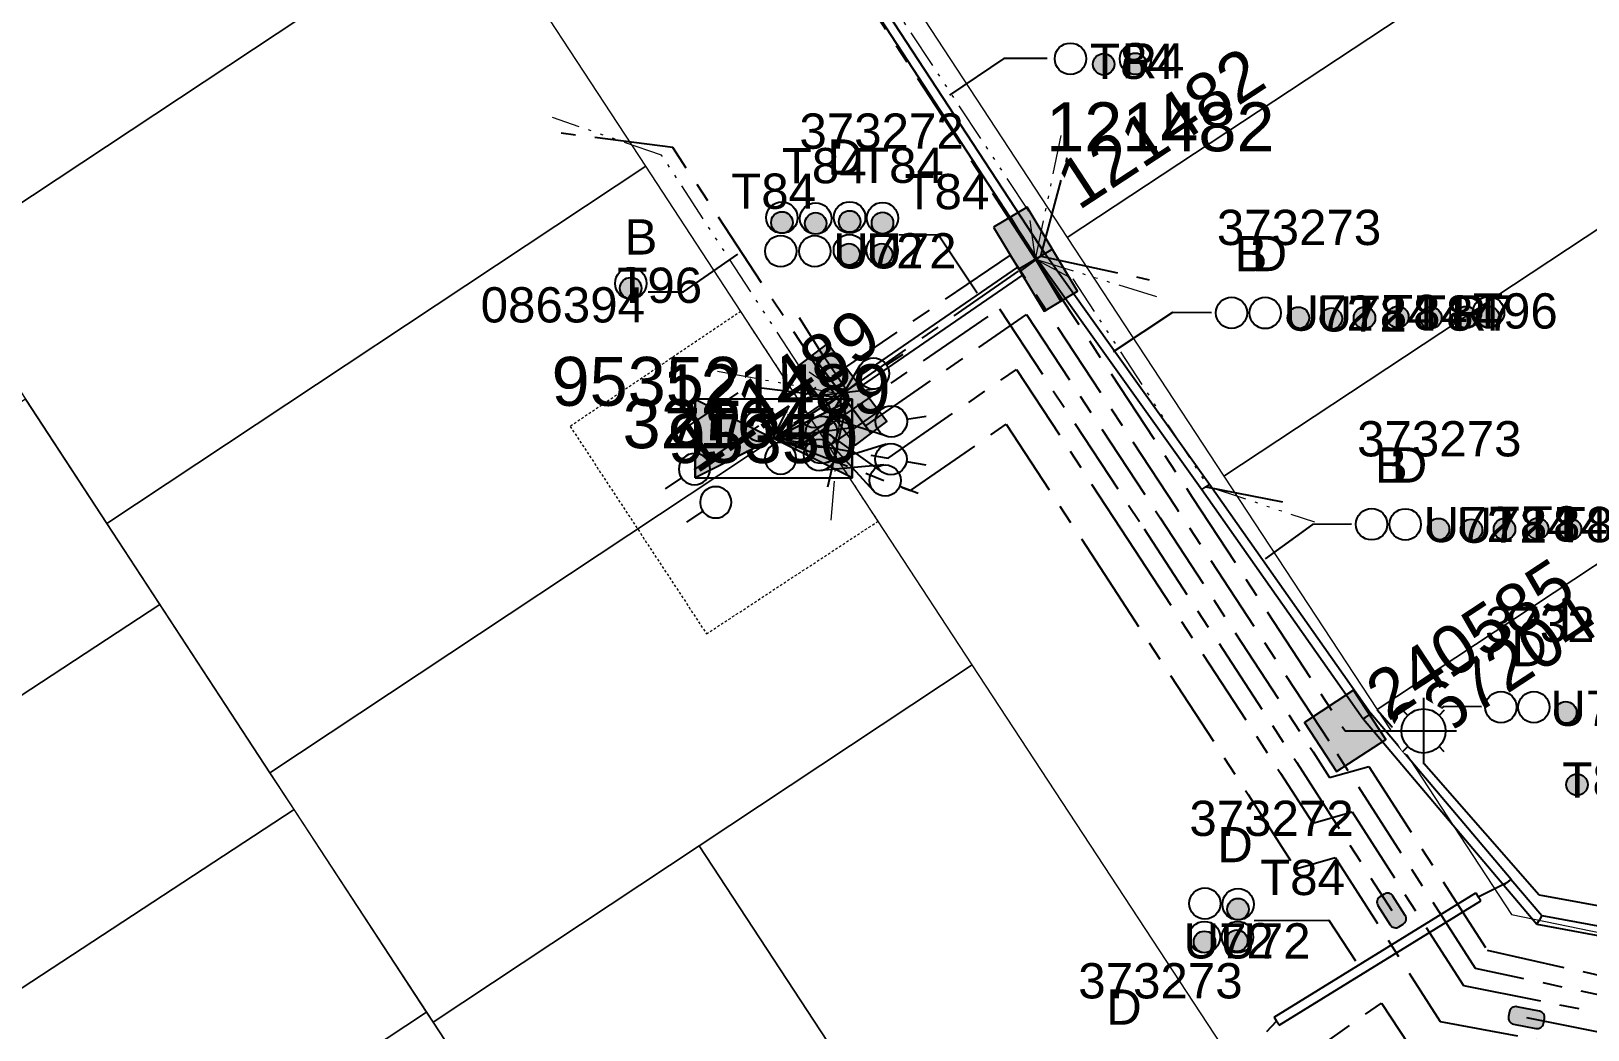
# Model space of a CAD drawing. Header units: metres. Extents: x 302829 to 303440, y 6270651 to 6271380.
# Drawn here: x 303067.7 to 303147.1, y 6270722.2 to 6270773.2 of the extents above; entities that cross this region are included whole.
import ezdxf
from ezdxf.enums import TextEntityAlignment as Align

# ---------------------------------------------------------------- set-up
doc = ezdxf.new("R2010")
doc.units = ezdxf.units.M
for name, pattern in [('Cable Exist UG', [7, 4, -1, 1, -1]), ('DASHED', [19.05, 12.7, -6.35]), ('HIDDEN2', [0.1875, 0.125, -0.0625]), ('PHANTOM2', [4.45, 2, -0.5, 0.15, -0.5, 0.15, -0.5, 0.15, -0.5])]:
    doc.linetypes.add(name, pattern=pattern)
doc.layers.get('0').update_dxf_attribs({"color": 6})
for name, color, linetype, lineweight in [('_User Miscellaneous4', 191, 'Continuous', 13), ('_User Miscellaneous5', 151, 'Continuous', 13), ('_User_LV_Exist', 5, 'Continuous', 25), ('_User_SL_Exist', 4, 'Continuous', 25), ('Cadastre Land Parcels_SP_EXT', 96, 'Continuous', 15), ('Cadastre Other Property_SP_EXT', 96, 'DASHED', 15), ('Mains_HV_EXT', 13, 'Continuous', 25), ('Mains_LV_SL_EXT', 135, 'Continuous', 25)]:
    doc.layers.add(name, color=color, linetype=linetype, lineweight=lineweight)
for name, color, linetype in [('Duct_SP_EXT', 40, 'Continuous'), ('Equip_HV_EXT', 7, 'Continuous'), ('Equip_LV_EXT', 7, 'Continuous'), ('Equip_SP_SL_EXT', 7, 'Continuous'), ('Sub_SP_EXT', 7, 'Continuous'), ('SupportsUG_SP_LV_EXT', 7, 'Continuous'), ('SupportsUG_SP_LV_SL_EXT', 7, 'Continuous'), ('Trench_SP_EXT', 7, 'Continuous')]:
    doc.layers.add(name, color=color, linetype=linetype)
doc.layers.add('UNKNOWN_FEATURES', color=1, linetype='DASHED', plot=False)
doc.styles.add('COLUMN_LABEL', font='arial.ttf', dxfattribs={"height": 2})
doc.styles.add('iecARIAL', font='arial.ttf', dxfattribs={"height": 2})
doc.styles.add('POLE_LABEL', font='arial.ttf', dxfattribs={"height": 2})
doc.styles.add('SL_LABEL', font='arial.ttf', dxfattribs={"height": 2})
doc.styles.get("Standard").update_dxf_attribs({"font": 'arial.ttf'})
doc.styles.add('SWITCH_LABEL', font='arial.ttf', dxfattribs={"height": 2})
doc.linetypes.add('Cable E UG', pattern='A,5,-0.1,["E",Standard,S=1.5,R=0,X=0,Y=-0.75],-1.45', length=6.55)

# ---------------------------------------------------------------- blocks, each defined once
blk = doc.blocks.new('SUB_PADMOUNT_EXT')
at = {"ltscale": 10}
h = blk.add_hatch(color=256, dxfattribs=at)
h.dxf.hatch_style = 1
h.paths.add_polyline_path([(4, -2), (0, 0), (4, 2)])
h.paths.add_polyline_path([(-4, -2), (-4, 2), (0, 0)])
blk.add_line((4, 2), (-4, -2))
blk.add_lwpolyline([(-4, -2), (4, -2), (4, 2), (-4, 2)], close=True)
at = {"ltscale": 10, "flags": 128}
for points in [[(-4, -2), (-4, 2), (0, 0)], [(4, -2), (0, 0), (4, 2)]]:
    blk.add_lwpolyline(points, close=True, dxfattribs=at)
at = {"flags": 8}
blk.add_attdef('ASSET_NUM', text='', height=2.5, dxfattribs=at).set_placement((0, 5), align=Align.MIDDLE_CENTER)
for tag, flags, p in [('STREET_CODE', 9, (1.5, 0)), ('OPERATING_VOLTAGE', 9, (1.5, -0.4)), ('ORIENTATION', 9, (1.5, -0.6)), ('OWNED_BY', 9, (1.5, -0.8)), ('NO_PHASES', 9, (1.5, -0.2)), ('OPERATED_BY', 9, (1.5, -1)), ('SECONDARY_VOLTAGE', 9, (1.5, -1.6)), ('CONSTRUCTED_VOLTAGE', 9, (1.5, -1.4)), ('MAINTAINED_BY', 9, (1.5, -1.2)), ('STATE', 9, (1.5, -1.8)), ('SUBSTATION_TYPE', 9, (1.5, -2.2)), ('USAGE', 9, (1.5, -2.4)), ('PARENT', 9, (1.5, -2)), ('SUBURB', 9, (1.5, -2.8)), ('STREETNAME', 9, (1.5, -3)), ('LEGEND', 9, (1.5, -2.6)), ('LOCATION', 9, (1.5, -3.2)), ('Z', 1, (1.5, -3.6)), ('NOTES', 9, (1.5, -3.4))]:
    blk.add_attdef(tag, text='', height=0.2, dxfattribs=dict(flags=flags)).set_placement(p, align=Align.MIDDLE_LEFT)
blk = doc.blocks.new('COLUMN_EXT')
blk.add_hatch(color=256).paths.add_polyline_path([(1.5, -1.5), (1.5, 1.5), (-1.5, 1.5), (-1.5, -1.5)])
blk.add_lwpolyline([(1.5, 1.5), (-1.5, 1.5), (-1.5, -1.5), (1.5, -1.5)], close=True)
at = {"flags": 9}
for tag, p in [('STREETNAME', (-1.813, 1.6)), ('SUBURB', (-1.813, 1.8)), ('NOTES', (-1.813, 2)), ('LOCATION', (-1.813, 1.4)), ('LEGEND', (-1.813, 1.2)), ('USAGE', (-1.813, 1)), ('STATE', (-1.813, 0.8)), ('COLUMN_TYPE', (-1.813, 0.4)), ('OWNED_BY', (-1.813, 0.6))]:
    blk.add_attdef(tag, text='', height=0.2, rotation=180, dxfattribs=at).set_placement(p, align=Align.MIDDLE_LEFT)
at = {"flags": 1}
blk.add_attdef('Z', (-1.813, 2.351), '', height=0.2, rotation=180, dxfattribs=at)
at = {"flags": 9}
for tag, style, p in [('STRUCTURE_PLANT_NUMBER', 'POLE_LABEL', (-1.813, -0.031)), ('STREET_CODE', 'COLUMN_LABEL', (-1.813, 0.2))]:
    blk.add_attdef(tag, text='', height=0.2, rotation=180, dxfattribs=dict(at, style=style)).set_placement(p, align=Align.MIDDLE_LEFT)
at = {"style": 'COLUMN_LABEL', "width": 0.9, "flags": 8}
blk.add_attdef('ASSET_NUM', text='', height=2, rotation=270, dxfattribs=at).set_placement((2, -4), align=Align.MIDDLE_LEFT)
blk = doc.blocks.new('PILLAR_EXT')
blk.add_hatch(color=256).paths.add_polyline_path([(-2.5, 1), (-2.5, -1), (2.5, -1), (2.5, 1)])
for p, q in [((0, 1), (0, -1)), ((-2.5, 0), (2.5, 0))]:
    blk.add_line(p, q)
at = {"ltscale": 10}
blk.add_line((2.5, 0), (-2.5, 0), dxfattribs=at)
blk.add_lwpolyline([(-2.5, -1), (-1.25, -1), (1.25, -1), (2.5, -1), (2.5, 1), (-2.5, 1)], close=True)
at = {"width": 0.9, "flags": 8}
blk.add_attdef('ASSET_NUM', text='', height=2, rotation=90, dxfattribs=at).set_placement((-2, 4), align=Align.MIDDLE_LEFT)
for tag, p, flags in [('OWNED_BY', (0, -0.2), 9), ('STATE', (0, -0.4), 9), ('SUPPORT_TYPE', (0, -0.6), 9), ('USAGE', (0, -0.8), 9), ('LEGEND', (0, -1), 9), ('LOCATION', (0, -1.2), 9), ('NOTES', (0, -1.4), 9), ('PARENT', (0, -1.6), 9), ('STREETNAME', (0, -1.8), 9), ('SUBURB', (0, -2), 1)]:
    blk.add_attdef(tag, p, '', height=0.2, dxfattribs=dict(flags=flags))
blk = doc.blocks.new('DUCT_EXT')
blk.add_circle((0, 0.8), 0.8)
at = {"flags": 1}
blk.add_attdef('Z', (0, 0), '', height=0.2, dxfattribs=at)
at = {"flags": 9}
for tag, p in [('DUCT_CODE', (0, 0)), ('XSECT_TYPE', (0, -0.2)), ('STATE', (0, -0.6)), ('FB_REFERENCE', (0, -0.4)), ('NOTES', (0, -0.8))]:
    blk.add_attdef(tag, text='', height=0.2, dxfattribs=at).set_placement(p, align=Align.MIDDLE_LEFT)
blk = doc.blocks.new('SL_LANTERN_EXT')
at = {"flags": 9}
for tag, p in [('LRATECODE', (-7.4, 0)), ('LOUTREACHVOCAB', (-7.2, 0)), ('LOUTREACH', (-7, 0)), ('LANTNUMBER', (-6.6, 0)), ('LNEW', (-6.4, 0)), ('LMASTVOCAB', (-6.2, 0)), ('LMAST', (-6, 0)), ('LLAMPVOCAB', (-5.8, 0)), ('LLAMP', (-5.6, 0)), ('LEXIST', (-5.4, 0)), ('LCHARGE3PERCENT', (-5.2, 0)), ('LCHARGE3', (-5, 0)), ('LCHARGE2PERCENT', (-4.8, 0)), ('LCHARGE2', (-4.6, 0)), ('LCHARGE1PERCENT', (-4.4, 0)), ('LCHARGE1', (-4.2, 0)), ('LCATEGORY', (-4, 0)), ('LBRACKETVOCAB', (-3.8, 0)), ('LBRACKET', (-3.6, 0)), ('LKINGHEIGHT', (-3.4, 0)), ('CREPLACE', (-3.2, 0)), ('CREMOVE', (-3, 0)), ('CNUMBER', (-2.8, 0)), ('CNEW', (-2.6, 0)), ('CEXIST', (-2.4, 0)), ('USAGE', (-2.2, 0)), ('STATE', (-2, 0)), ('OWNED_BY', (-1.8, 0)), ('ORIENTATION', (-1.6, 0)), ('OPERATING_VOLTAGE', (-1.4, 0)), ('NO_PHASES', (-1.2, 0)), ('LANTERN_TYPE', (-1, 0)), ('LANTERN_PURPOSE', (-0.8, 0)), ('CONTROL_TYPE', (-0.6, 0)), ('CONSTRUCTED_VOLTAGE', (-0.4, 0))]:
    blk.add_attdef(tag, text='', height=0.001, rotation=270, dxfattribs=at).set_placement(p, align=Align.MIDDLE_LEFT)
at = {"style": 'SL_LABEL', "flags": 9}
blk.add_attdef('STREET_CODE', text='', height=0.001, rotation=270, dxfattribs=at).set_placement((0.001, 0), align=Align.MIDDLE_LEFT)
at = {"flags": 1}
blk.add_attdef('Z', (0, 0), '', height=0.001, rotation=270, dxfattribs=at)
at = {"width": 0.9}
blk.add_attdef('LNUMBER', text='', height=1, dxfattribs=at).set_placement((7, -1), align=Align.MIDDLE_LEFT)
at = {"flags": 9}
for tag, p in [('LREMOVE', (0, -7.6)), ('LREPLACE', (0, -7.8)), ('LTYPE', (0, -8)), ('LTYPEVOCAB', (0, -8.2)), ('LEGEND', (0, -8.4)), ('SUBURB', (0, -8.6)), ('STREETNAME', (0, -8.8)), ('LOCATION', (0, -9)), ('NOTES', (0, -9.2)), ('MAINTAINED_BY', (0, -9.863))]:
    blk.add_attdef(tag, text='', height=0.001, dxfattribs=at).set_placement(p, align=Align.MIDDLE_LEFT)
blk.add_attdef('OPERATED_BY', (0, -9.607), '', height=0.001, dxfattribs=at)
blk.add_wipeout([(5.688, 0), (5.061, -1.061), (4, -1.688), (2.939, -1.061), (2.313, 0), (2.939, 1.061), (4, 1.687), (5.061, 1.061)])
for p, q in [((4, 1.687), (4, 0)), ((2.939, 1.061), (3.205, 0.795)), ((5.061, 1.061), (4.795, 0.795)), ((0, 0), (4, 0)), ((4, 0), (5.688, 0)), ((4, 0), (4, -1.688)), ((2.939, -1.061), (3.205, -0.795)), ((5.061, -1.061), (4.795, -0.795))]:
    blk.add_line(p, q)
blk.add_circle((4, 0), 1.125)
blk = doc.blocks.new('HV_STJ_EXT')
h = blk.add_hatch(color=256)
edge = h.paths.add_edge_path()
edge.add_ellipse((-0.586, 0.131), major_axis=(0.226, 0.226), ratio=1, start_angle=44.99996, end_angle=135)
edge.add_line((-0.906, 0.131), (-0.906, -0.131))
edge.add_ellipse((-0.586, -0.131), major_axis=(0.226, 0.226), ratio=1, start_angle=134.99996, end_angle=225)
edge.add_line((-0.586, -0.451), (0.586, -0.451))
edge.add_ellipse((0.586, -0.131), major_axis=(-0.226, 0.226), ratio=1, start_angle=134.99996, end_angle=225)
edge.add_line((0.906, -0.131), (0.906, 0.131))
edge.add_ellipse((0.586, 0.131), major_axis=(-0.226, 0.226), ratio=1, start_angle=224.99996, end_angle=315)
edge.add_line((0.586, 0.451), (-0.586, 0.451))
blk.add_lwpolyline([(-0.906, 0.131), (-0.906, -0.131, 0.414214), (-0.586, -0.451), (0.586, -0.451, 0.414214), (0.906, -0.131), (0.906, 0.131, 0.414214), (0.586, 0.451), (-0.586, 0.451, 0.414214)], format="xyb", close=True)
for tag, flags, p in [('ORIENTATION', 9, (1.5, 0)), ('Z', 1, (1.5, -0.8)), ('USAGE', 9, (1.5, -0.2)), ('LEGEND', 9, (1.5, -0.4)), ('NOTES', 9, (1.5, -0.6))]:
    blk.add_attdef(tag, text='', height=0.2, dxfattribs=dict(flags=flags)).set_placement(p, align=Align.MIDDLE_LEFT)
blk = doc.blocks.new('LV_UG_DFUSE_CLOSED_EXT')
for points in [[(1, 0), (0, 0)], [(5.04, 0.726), (2.156, -0.717)], [(5.049, -0.707), (2.156, 0.717)], [(6.2, 0.013), (7.2, 0.013)]]:
    blk.add_lwpolyline(points)
for centre in [(1.8, 0), (5.4, 0.011)]:
    blk.add_circle(centre, 0.8)
at = {"flags": 9}
for tag, p in [('ACTUAL_STATUS', (0, 0)), ('OPERATING_VOLTAGE', (0, -0.6)), ('ORIENTATION', (0, -0.8)), ('CONSTRUCTED_VOLTAGE', (0, -0.2)), ('NO_PHASES', (0, -0.4)), ('STATE', (0, -1)), ('SWITCH_TYPE', (0, -1.2)), ('USAGE', (0, -1.4)), ('NOTES', (0, -1.6))]:
    blk.add_attdef(tag, text='', height=0.2, dxfattribs=at).set_placement(p, align=Align.MIDDLE_LEFT)
at = {"flags": 1}
blk.add_attdef('Z', (0, 0), '', height=0.2, dxfattribs=at)
blk = doc.blocks.new('SWG_HOLEC_SU_EXT')
blk.add_line((1.8, -2), (5.8, -2))
for points in [[(1.8, -0.8, 1), (1.8, 0.8, 1)], [(5.8, -0.8, 1), (5.8, 0.8, 1)]]:
    blk.add_lwpolyline(points, format="xyb", close=True)
for points in [[(1, 0), (0, 0)], [(6.6, 0), (7.6, 0)]]:
    blk.add_lwpolyline(points)
at = {"style": 'SWITCH_LABEL', "flags": 8}
blk.add_attdef('ASSET_NUM', text='', height=2.5, rotation=179.95437, dxfattribs=at).set_placement((-2.4, 0), align=Align.MIDDLE_LEFT)
at = {"flags": 1}
blk.add_attdef('Z', (0, 0), '', height=0.2, dxfattribs=at)
at = {"flags": 9}
for tag, p in [('ACTUAL_STATUS', (0, -0.4)), ('CONSTRUCTED_VOLTAGE', (0, -0.6)), ('NO_PHASES', (0, -0.8)), ('OPERATING_VOLTAGE', (0, -1)), ('ORIENTATION', (0, -1.2)), ('OWNED_BY', (0, -1.4)), ('PARENT', (0, -1.6)), ('STATE', (0, -1.8)), ('SWITCH_TYPE', (0, -2)), ('USAGE', (0, -2.2)), ('LOCATION', (0, -2.4)), ('STREETNAME', (0, -2.6)), ('SUBURB', (0, -2.8)), ('NOTES', (0, -3))]:
    blk.add_attdef(tag, text='', height=0.2, dxfattribs=at).set_placement(p, align=Align.MIDDLE_LEFT)
at = {"style": 'SWITCH_LABEL', "flags": 9}
blk.add_attdef('STREET_CODE', text='', height=0.2, dxfattribs=at).set_placement((0, -0.2), align=Align.MIDDLE_LEFT)
blk = doc.blocks.new('CABLE_LARGE_EXT')
h = blk.add_hatch(color=256)
edge = h.paths.add_edge_path()
edge.add_arc((0, 0.55), 0.55, 0, 360)
blk.add_circle((0, 0.55), 0.55)
at = {"flags": 1}
blk.add_attdef('Z', (0, 0), '', height=0.2, dxfattribs=at)
at = {"flags": 9}
for tag, p in [('COND_CODE', (0, 0)), ('XSECT_SIZE', (0, -0.6)), ('STATE', (0, -0.4)), ('FB_REFERENCE', (0, -0.2)), ('NOTES', (0, -0.8))]:
    blk.add_attdef(tag, text='', height=0.2, dxfattribs=at).set_placement(p, align=Align.MIDDLE_LEFT)

msp = doc.modelspace()

# ---------------------------------------------------------------- linework, layer by layer
at = {"layer": '_User Miscellaneous4'}
for p, q in [((303111.036, 6270773.785), (303119.028, 6270761.567)), ((303111.438, 6270774.047), (303119.43, 6270761.83)), ((303119.028, 6270761.567), (303119.229, 6270761.699)), ((303119.034, 6270761.559), (303119.229, 6270761.699)), ((303119.424, 6270761.838), (303119.229, 6270761.699)), ((303119.43, 6270761.83), (303119.229, 6270761.699)), ((303119.424, 6270761.838), (303127.837, 6270750.059)), ((303109.826, 6270755.467), (303118.046, 6270761.131)), ((303118.046, 6270761.131), (303118.182, 6270760.933)), ((303118.319, 6270760.735), (303118.182, 6270760.933)), ((303119.034, 6270761.559), (303127.446, 6270749.78)), ((303110.098, 6270755.072), (303118.319, 6270760.735)), ((303109.826, 6270755.467), (303109.962, 6270755.269)), ((303110.098, 6270755.072), (303109.962, 6270755.269)), ((303127.445, 6270749.781), (303127.642, 6270749.919)), ((303127.446, 6270749.78), (303127.642, 6270749.919)), ((303127.837, 6270750.059), (303127.642, 6270749.919)), ((303127.838, 6270750.057), (303127.642, 6270749.919)), ((303143.225, 6270729.9), (303143.041, 6270729.745)), ((303143.224, 6270729.9), (303143.041, 6270729.745)), ((303143.224, 6270729.9), (303144.803, 6270728.04)), ((303131.137, 6270722.861), (303141.43, 6270729.205)), ((303141.43, 6270729.205), (303141.555, 6270729)), ((303142.858, 6270729.59), (303143.041, 6270729.745)), ((303142.858, 6270729.59), (303143.041, 6270729.745)), ((303142.858, 6270729.59), (303144.548, 6270727.6)), ((303131.389, 6270722.452), (303141.681, 6270728.796)), ((303141.681, 6270728.796), (303141.555, 6270729)), ((303144.548, 6270727.6), (303144.675, 6270727.82)), ((303144.548, 6270727.6), (303151.209, 6270726.358)), ((303144.803, 6270728.04), (303144.675, 6270727.82)), ((303144.803, 6270728.04), (303151.121, 6270726.863)), ((303131.137, 6270722.861), (303131.263, 6270722.656)), ((303131.389, 6270722.452), (303131.263, 6270722.656))]:
    msp.add_line(p, q, dxfattribs=at)
at = {"layer": '_User Miscellaneous5', "linetype": 'PHANTOM2'}
for points in [[(303118.962, 6270761.541), (303118.614, 6270763.989), (303118.614, 6270763.989), (303111.805, 6270774.307), (303112.241, 6270780.056)], [(303109.06, 6270754.641), (303106.855, 6270756.146), (303106.855, 6270756.146), (303099.869, 6270766.851), (303094.303, 6270768.767)], [(303118.962, 6270761.541), (303120.322, 6270768.138)], [(303118.962, 6270761.541), (303125.433, 6270759.534)], [(303118.962, 6270761.541), (303120.856, 6270760.543), (303120.856, 6270760.543), (303127.771, 6270749.934), (303133.187, 6270748.136)], [(303109.06, 6270754.641), (303102.444, 6270755.858)], [(303109.06, 6270754.641), (303108.477, 6270747.895)]]:
    msp.add_lwpolyline(points, dxfattribs=at)
at = {"layer": '_User_LV_Exist', "linetype": 'Cable Exist UG'}
for points in [[(303118.962, 6270761.541), (303111.005, 6270773.739), (303111.005, 6270773.739), (303104.698, 6270783.263), (303102.792, 6270782.501), (303102.792, 6270782.501), (303102.069, 6270783.561), (303095.131, 6270794.546), (303088.631, 6270804.293), (303089.43, 6270806.663)], [(303109.06, 6270754.641), (303118.962, 6270761.541)], [(303105.711, 6270752.481), (303109.06, 6270754.641)], [(303119.876, 6270704.218), (303122.387, 6270703.397), (303122.387, 6270703.397), (303131.78, 6270709.534), (303130.645, 6270712.477), (303130.645, 6270712.477), (303131.931, 6270719.825), (303131.719, 6270720.119), (303136.617, 6270723.574), (303136.617, 6270723.574), (303138.448, 6270720.785), (303152.379, 6270718.359), (303163.823, 6270725.961), (303166.184, 6270727.529), (303171.016, 6270730.71), (303169.887, 6270732.405)]]:
    msp.add_lwpolyline(points, dxfattribs=at)
at = {"layer": 'Cadastre Land Parcels_SP_EXT', "linetype": 'Continuous'}
for points in [[(303148.16, 6270780.862), (303140.163, 6270793.043), (303112.604, 6270774.815), (303120.579, 6270762.637), (303148.16, 6270780.862)], [(303090.273, 6270779.712), (303081.946, 6270792.434), (303054.44, 6270774.21), (303062.766, 6270761.485), (303090.273, 6270779.712)], [(303150.725, 6270765.092), (303156.157, 6270768.682), (303148.16, 6270780.862), (303120.579, 6270762.637), (303128.576, 6270750.457), (303150.725, 6270765.092)], [(303099.064, 6270766.28), (303090.273, 6270779.712), (303062.766, 6270761.485), (303071.555, 6270748.052), (303099.064, 6270766.28)], [(303107.391, 6270753.557), (303099.064, 6270766.28), (303071.555, 6270748.052), (303079.88, 6270735.328), (303107.391, 6270753.557)], [(303158.536, 6270753.193), (303150.725, 6270765.092), (303128.576, 6270750.457), (303136.388, 6270738.559), (303158.536, 6270753.193)], [(303074.26, 6270743.917), (303071.555, 6270748.052), (303067.409, 6270754.389), (303040.501, 6270736.725), (303047.41, 6270726.309), (303074.26, 6270743.917)], [(303101.789, 6270731.603), (303115.722, 6270740.834), (303107.391, 6270753.557), (303079.88, 6270735.328), (303088.205, 6270722.604), (303101.789, 6270731.603)], [(303168.162, 6270738.532), (303158.536, 6270753.193), (303136.388, 6270738.559), (303143.256, 6270728.097), (303150.193, 6270726.658), (303168.162, 6270738.532)], [(303081.111, 6270733.445), (303079.88, 6270735.328), (303074.26, 6270743.917), (303047.41, 6270726.309), (303054.321, 6270715.893), (303081.111, 6270733.445)], [(303128.464, 6270712.299), (303129.885, 6270719.261), (303115.722, 6270740.834), (303101.789, 6270731.603), (303118.682, 6270705.835), (303128.464, 6270712.299)], [(303076.522, 6270715.609), (303087.872, 6270723.111), (303081.111, 6270733.445), (303054.321, 6270715.893), (303061.231, 6270705.477), (303076.522, 6270715.609)], [(303118.682, 6270705.835), (303101.789, 6270731.603), (303088.205, 6270722.604), (303105.064, 6270696.836), (303118.682, 6270705.835)], [(303105.064, 6270696.836), (303088.205, 6270722.604), (303087.872, 6270723.111), (303076.522, 6270715.609), (303093.799, 6270689.393), (303105.064, 6270696.836)]]:
    msp.add_lwpolyline(points, close=True, dxfattribs=at)
at = {"layer": 'Cadastre Other Property_SP_EXT', "linetype": 'HIDDEN2'}
msp.add_lwpolyline([(303103.91, 6270758.874), (303095.206, 6270753.002), (303102.163, 6270742.416), (303110.921, 6270748.165), (303103.91, 6270758.874)], close=True, dxfattribs=at)
at = {"layer": 'Duct_SP_EXT'}
for p, q in [((303111.036, 6270773.785), (303119.028, 6270761.567)), ((303111.438, 6270774.047), (303119.43, 6270761.83)), ((303119.028, 6270761.567), (303119.229, 6270761.699)), ((303119.034, 6270761.559), (303119.229, 6270761.699)), ((303119.424, 6270761.838), (303119.229, 6270761.699)), ((303119.43, 6270761.83), (303119.229, 6270761.699)), ((303119.424, 6270761.838), (303127.837, 6270750.059)), ((303109.826, 6270755.467), (303118.046, 6270761.131)), ((303118.046, 6270761.131), (303118.182, 6270760.933)), ((303118.319, 6270760.735), (303118.182, 6270760.933)), ((303119.034, 6270761.559), (303127.446, 6270749.78)), ((303110.098, 6270755.072), (303118.319, 6270760.735)), ((303109.826, 6270755.467), (303109.962, 6270755.269)), ((303110.098, 6270755.072), (303109.962, 6270755.269)), ((303127.445, 6270749.781), (303127.642, 6270749.919)), ((303127.446, 6270749.78), (303127.642, 6270749.919)), ((303127.837, 6270750.059), (303127.642, 6270749.919)), ((303127.838, 6270750.057), (303127.642, 6270749.919)), ((303143.225, 6270729.9), (303143.041, 6270729.745)), ((303143.224, 6270729.9), (303143.041, 6270729.745)), ((303143.224, 6270729.9), (303144.803, 6270728.04)), ((303131.137, 6270722.861), (303141.43, 6270729.205)), ((303141.43, 6270729.205), (303141.555, 6270729)), ((303142.858, 6270729.59), (303143.041, 6270729.745)), ((303142.858, 6270729.59), (303143.041, 6270729.745)), ((303142.858, 6270729.59), (303144.548, 6270727.6)), ((303131.389, 6270722.452), (303141.681, 6270728.796)), ((303141.681, 6270728.796), (303141.555, 6270729)), ((303144.548, 6270727.6), (303144.675, 6270727.82)), ((303144.548, 6270727.6), (303151.209, 6270726.358)), ((303144.803, 6270728.04), (303144.675, 6270727.82)), ((303144.803, 6270728.04), (303151.121, 6270726.863)), ((303131.137, 6270722.861), (303131.263, 6270722.656)), ((303131.389, 6270722.452), (303131.263, 6270722.656))]:
    msp.add_line(p, q, dxfattribs=at)
for points in [[(303119.554, 6270771.787), (303117.341, 6270771.787), (303114.557, 6270769.905)], [(303111.972, 6270762.798), (303114.007, 6270762.783), (303115.977, 6270759.827)], [(303099.179, 6270759.878), (303100.988, 6270759.879), (303103.765, 6270761.795)], [(303127.938, 6270758.809), (303125.949, 6270758.823), (303122.92, 6270756.813)], [(303135.091, 6270748.016), (303133.093, 6270748.004), (303130.678, 6270746.246)], [(303141.723, 6270738.699), (303139.778, 6270738.711), (303137.524, 6270736.828)], [(303130.124, 6270727.782), (303133.934, 6270727.805), (303135.293, 6270725.722)]]:
    msp.add_lwpolyline(points, dxfattribs=at)
at = {"layer": 'Mains_HV_EXT', "linetype": 'Cable E UG'}
for points in [[(303108.067, 6270756.692), (303106.906, 6270758.553)], [(303106.617, 6270753.146), (303109.233, 6270754.96), (303108.067, 6270756.692)]]:
    msp.add_lwpolyline(points, dxfattribs=at)
at = {"layer": 'Trench_SP_EXT', "linetype": 'Cable Exist UG'}
for points in [[(303108.812, 6270754.486), (303100.436, 6270767.245), (303094.75, 6270767.969)], [(303119.229, 6270761.699), (303120.574, 6270766.73)], [(303118.182, 6270760.933), (303119.229, 6270761.699)], [(303119.229, 6270761.699), (303124.751, 6270760.491)], [(303109.962, 6270755.27), (303108.831, 6270754.515)], [(303108.812, 6270754.486), (303104.524, 6270755.009)], [(303106.597, 6270752.066), (303109.234, 6270753.81), (303109.234, 6270753.81), (303108.812, 6270754.486)], [(303109.234, 6270753.81), (303108.222, 6270749.374)], [(303127.642, 6270749.919), (303131.616, 6270749.15)], [(303141.555, 6270729), (303143.041, 6270729.745)], [(303130.76, 6270722.119), (303131.263, 6270722.656)]]:
    msp.add_lwpolyline(points, dxfattribs=at)

# ---------------------------------------------------------------- block references
at = {"layer": '_User_LV_Exist'}
ref = msp.add_blockref('PILLAR_EXT', (303118.962, 6270761.541), dxfattribs=dict(at, rotation=300.9924650816982))
ref.add_attrib('ASSET_NUM', '121482', dxfattribs={"layer": '0', "height": 2.5, "style": 'iecARIAL'}).set_placement((303119.499, 6270768.295), align=Align.MIDDLE_LEFT)
ref = msp.add_blockref('PILLAR_EXT', (303109.06, 6270754.641), dxfattribs=dict(at, rotation=307.194345425457))
ref.add_attrib('ASSET_NUM', '121489', dxfattribs={"layer": '0', "height": 2.5, "style": 'iecARIAL'}).set_placement((303111.564, 6270754.923), align=Align.MIDDLE_RIGHT)
at = {"layer": 'Duct_SP_EXT'}
for name, p in [('DUCT_EXT', (303120.735, 6270770.971)), ('CABLE_LARGE_EXT', (303122.432, 6270770.936)), ('DUCT_EXT', (303124.055, 6270770.958)), ('CABLE_LARGE_EXT', (303124.055, 6270770.958)), ('DUCT_EXT', (303106.011, 6270762.86)), ('DUCT_EXT', (303107.734, 6270762.814)), ('DUCT_EXT', (303109.469, 6270762.872)), ('CABLE_LARGE_EXT', (303109.466, 6270762.91)), ('DUCT_EXT', (303111.146, 6270762.835)), ('CABLE_LARGE_EXT', (303106.011, 6270762.86)), ('CABLE_LARGE_EXT', (303107.734, 6270762.814)), ('CABLE_LARGE_EXT', (303111.146, 6270762.835)), ('DUCT_EXT', (303105.951, 6270761.15)), ('DUCT_EXT', (303107.689, 6270761.145)), ('DUCT_EXT', (303109.453, 6270761.2)), ('DUCT_EXT', (303111.128, 6270761.193)), ('CABLE_LARGE_EXT', (303109.433, 6270761.237)), ('CABLE_LARGE_EXT', (303111.103, 6270761.232)), ('DUCT_EXT', (303098.295, 6270759.506)), ('CABLE_LARGE_EXT', (303098.295, 6270759.506)), ('DUCT_EXT', (303128.96, 6270757.999)), ('DUCT_EXT', (303130.677, 6270757.993)), ('DUCT_EXT', (303140.922, 6270758.027)), ('DUCT_EXT', (303142.084, 6270758.036)), ('CABLE_LARGE_EXT', (303132.373, 6270757.993)), ('CABLE_LARGE_EXT', (303134.055, 6270757.955)), ('CABLE_LARGE_EXT', (303135.745, 6270757.994)), ('CABLE_LARGE_EXT', (303137.449, 6270758.037)), ('CABLE_LARGE_EXT', (303139.131, 6270757.999)), ('CABLE_LARGE_EXT', (303140.922, 6270758.027)), ('CABLE_LARGE_EXT', (303142.084, 6270758.036)), ('DUCT_EXT', (303136.112, 6270747.209)), ('DUCT_EXT', (303137.828, 6270747.205)), ('CABLE_LARGE_EXT', (303139.525, 6270747.207)), ('CABLE_LARGE_EXT', (303141.206, 6270747.171)), ('CABLE_LARGE_EXT', (303142.892, 6270747.207)), ('CABLE_LARGE_EXT', (303144.584, 6270747.236)), ('CABLE_LARGE_EXT', (303146.263, 6270747.201)), ('DUCT_EXT', (303142.712, 6270737.876)), ('DUCT_EXT', (303144.391, 6270737.874)), ('CABLE_LARGE_EXT', (303146.594, 6270734.171)), ('DUCT_EXT', (303127.601, 6270727.855)), ('DUCT_EXT', (303129.293, 6270727.815)), ('CABLE_LARGE_EXT', (303129.293, 6270727.815)), ('DUCT_EXT', (303127.578, 6270726.144)), ('DUCT_EXT', (303129.27, 6270726.14))]:
    msp.add_blockref(name, p, dxfattribs=at)
at = {"layer": 'Duct_SP_EXT', "rotation": 359.7787818961266}
for p in [(303127.578, 6270726.144), (303129.231, 6270726.203)]:
    msp.add_blockref('CABLE_LARGE_EXT', p, dxfattribs=at)
at = {"layer": 'Equip_HV_EXT'}
ref = msp.add_blockref('SWG_HOLEC_SU_EXT', (303106.365, 6270754.054), dxfattribs=dict(at, rotation=213.8274534352903))
ref.add_attrib('ASSET_NUM', '95352', dxfattribs={"layer": '0', "height": 2.5, "style": 'SWITCH_LABEL'}).set_placement((303103.966, 6270755.304), align=Align.MIDDLE_RIGHT)
ref = msp.add_blockref('SWG_HOLEC_SU_EXT', (303107.434, 6270752.386), dxfattribs=dict(at, rotation=214.1673696348527))
ref.add_attrib('ASSET_NUM', '95350', dxfattribs={"layer": '0', "height": 2.5, "style": 'SWITCH_LABEL'}).set_placement((303105.035, 6270753.636), align=Align.TOP_CENTER)
for p, rotation in [((303137.129, 6270728.299), 122.5737588941268), ((303144.014, 6270722.831), 348.7358288982079)]:
    msp.add_blockref('HV_STJ_EXT', p, dxfattribs=dict(at, rotation=rotation))
at = {"layer": 'Equip_LV_EXT'}
for p, rotation in [((303106.162, 6270752.755), 32.99002785228885), ((303106.254, 6270752.471), 8.278889708055349), ((303106.249, 6270752.2), 338.6726918614367), ((303106.249, 6270752.2), 350.6491074506374)]:
    msp.add_blockref('LV_UG_DFUSE_CLOSED_EXT', p, dxfattribs=dict(at, rotation=rotation))
at = {"layer": 'Sub_SP_EXT'}
ref = msp.add_blockref('SUB_PADMOUNT_EXT', (303105.589, 6270752.388), dxfattribs=at)
ref.add_attrib('ASSET_NUM', '32164', dxfattribs={"layer": '0', "height": 2.5}).set_placement((303107.589, 6270753.138), align=Align.MIDDLE_RIGHT)
at = {"layer": 'SupportsUG_SP_LV_EXT'}
ref = msp.add_blockref('PILLAR_EXT', (303118.962, 6270761.541), dxfattribs=dict(at, rotation=300.9924650816982))
ref.add_attrib('ASSET_NUM', '121482', dxfattribs={"layer": '0', "height": 2.5, "rotation": 33.27477, "style": 'iecARIAL'}).set_placement((303120.462, 6270765.041), align=Align.MIDDLE_LEFT)
ref = msp.add_blockref('PILLAR_EXT', (303109.06, 6270754.641), dxfattribs=dict(at, rotation=307.194345425457))
ref.add_attrib('ASSET_NUM', '121489', dxfattribs={"layer": '0', "height": 2.5, "rotation": 34.31374, "style": 'iecARIAL'}).set_placement((303110.56, 6270758.141), align=Align.MIDDLE_RIGHT)
at = {"layer": 'SupportsUG_SP_LV_SL_EXT'}
ref = msp.add_blockref('COLUMN_EXT', (303134.755, 6270737.461), dxfattribs=dict(at, rotation=33.30227722248068))
ref.add_attrib('ASSET_NUM', '867204', dxfattribs={"layer": '0', "height": 2.5, "rotation": 33.44564, "style": 'COLUMN_LABEL'}).set_placement((303136.76, 6270738.197), align=Align.TOP_LEFT)

# ---------------------------------------------------------------- texts
at = {"layer": 'Cadastre Other Property_SP_EXT'}
msp.add_text('086394', height=1.8, dxfattribs=at).set_placement((303090.633, 6270758.309))
at = {"layer": 'Duct_SP_EXT'}
for s, p in [('T84', (303121.732, 6270770.736)), ('R4', (303123.351, 6270770.761)), ('373272', (303106.903, 6270767.175)), ('T84', (303106.003, 6270765.414)), ('D', (303108.326, 6270765.853)), ('T84', (303109.946, 6270765.433)), ('T84', (303103.421, 6270764.109)), ('T84', (303112.266, 6270764.089)), ('373273', (303128.212, 6270762.26)), ('B', (303097.977, 6270761.775)), ('U72', (303108.628, 6270761.064)), ('U72', (303110.314, 6270761.066)), ('B', (303129.114, 6270760.919)), ('D', (303129.984, 6270760.926)), ('T96', (303097.608, 6270759.307)), ('U72', (303131.615, 6270757.887)), ('U72', (303133.298, 6270757.847)), ('T84', (303134.989, 6270757.885)), ('T84', (303136.688, 6270757.919)), ('T84', (303138.373, 6270757.889)), ('R7', (303140.153, 6270757.897)), ('T96', (303141.279, 6270757.998)), ('373273', (303135.369, 6270751.473)), ('B', (303136.274, 6270750.131)), ('D', (303137.135, 6270750.137)), ('U72', (303138.766, 6270747.098)), ('T84', (303142.138, 6270747.1)), ('T84', (303143.83, 6270747.129)), ('T84', (303145.509, 6270747.094)), ('U72', (303140.45, 6270747.063)), ('373273', (303141.9, 6270742)), ('D', (303143.239, 6270740.763)), ('373272', (303126.808, 6270732.102)), ('D', (303128.234, 6270730.762)), ('T84', (303130.417, 6270729.084)), ('U72', (303126.507, 6270725.85)), ('U72', (303128.384, 6270725.846)), ('373273', (303121.137, 6270723.81)), ('D', (303122.561, 6270722.471))]:
    msp.add_text(s, height=1.8, dxfattribs=at).set_placement(p)

# ---------------------------------------------------------------- next in the draw order: block references
at = {"layer": 'Equip_SP_SL_EXT'}
ref = msp.add_blockref('SL_LANTERN_EXT', (303134.755, 6270737.461), dxfattribs=at)
ref.add_attrib('ASSET_NUM', '240585', dxfattribs={"layer": '0', "height": 2.5, "rotation": 33.29614, "style": 'iecARIAL'}).set_placement((303136.255, 6270738.961), align=Align.MIDDLE_LEFT)

# ---------------------------------------------------------------- next in the draw order: linework, layer by layer
at = {"layer": '_User Miscellaneous4'}
for p, q in [((303127.445, 6270749.781), (303135.687, 6270738.077)), ((303127.838, 6270750.057), (303136.079, 6270738.354)), ((303135.687, 6270738.077), (303135.883, 6270738.215)), ((303135.7, 6270738.061), (303135.883, 6270738.215)), ((303135.7, 6270738.061), (303142.858, 6270729.59)), ((303136.066, 6270738.37), (303135.883, 6270738.215)), ((303136.079, 6270738.354), (303135.883, 6270738.215)), ((303136.066, 6270738.37), (303143.225, 6270729.9))]:
    msp.add_line(p, q, dxfattribs=at)
at = {"layer": 'Duct_SP_EXT'}
for p, q in [((303127.445, 6270749.781), (303135.687, 6270738.077)), ((303127.838, 6270750.057), (303136.079, 6270738.354)), ((303135.687, 6270738.077), (303135.883, 6270738.215)), ((303135.7, 6270738.061), (303135.883, 6270738.215)), ((303135.7, 6270738.061), (303142.858, 6270729.59)), ((303136.066, 6270738.37), (303135.883, 6270738.215)), ((303136.079, 6270738.354), (303135.883, 6270738.215)), ((303136.066, 6270738.37), (303143.225, 6270729.9))]:
    msp.add_line(p, q, dxfattribs=at)
at = {"layer": 'Mains_HV_EXT', "linetype": 'Cable Exist UG'}
for points in [[(303155.991, 6270834.68), (303163.071, 6270823.93), (303170.221, 6270812.961), (303178.235, 6270800.759), (303186.288, 6270788.568), (303193.983, 6270776.663), (303201.588, 6270765.341), (303199.731, 6270755.738), (303180.87, 6270743.307), (303180.87, 6270743.307), (303169.924, 6270736.055), (303150.725, 6270723.335), (303150.725, 6270723.335), (303141.413, 6270725.343), (303133.942, 6270736.934), (303126.139, 6270748.865), (303117.656, 6270761.749), (303106.365, 6270754.054), (303105.538, 6270752.37)], [(303144.014, 6270722.831), (303151.428, 6270721.354), (303171.027, 6270734.372), (303182.074, 6270741.69), (303201.547, 6270754.516), (303203.423, 6270764.24), (303203.423, 6270764.24), (303210.296, 6270768.657), (303220.117, 6270766.821), (303241.235, 6270780.783), (303245.841, 6270783.846)], [(303105.582, 6270752.398), (303107.454, 6270752.391), (303107.454, 6270752.391), (303117.114, 6270759.005), (303124.496, 6270747.78), (303132.29, 6270735.843), (303137.15, 6270728.29)]]:
    msp.add_lwpolyline(points, dxfattribs=at)
at = {"layer": 'Mains_LV_SL_EXT', "linetype": 'Cable Exist UG'}
msp.add_lwpolyline([(303118.962, 6270761.541), (303126.949, 6270749.398), (303126.949, 6270749.398), (303134.755, 6270737.461)], dxfattribs=at)
at = {"layer": 'UNKNOWN_FEATURES'}
msp.add_lwpolyline([(303136.401, 6270738.539), (303144.666, 6270729.103), (303144.666, 6270729.103), (303151.882, 6270727.759)], dxfattribs=at)

# ---------------------------------------------------------------- next in the draw order: block references
at = {"layer": '_User_SL_Exist'}
ref = msp.add_blockref('COLUMN_EXT', (303134.755, 6270737.461), dxfattribs=dict(at, rotation=33.30227722248068))
ref.add_attrib('ASSET_NUM', '867204', dxfattribs={"layer": '0', "height": 2.5, "rotation": 33.29614, "style": 'COLUMN_LABEL'}).set_placement((303136.755, 6270738.211), align=Align.TOP_LEFT)
at = {"layer": 'Duct_SP_EXT'}
msp.add_blockref('CABLE_LARGE_EXT', (303146.023, 6270737.856), dxfattribs=at)

# ---------------------------------------------------------------- next in the draw order: texts
for s, p in [('U72', (303145.235, 6270737.718)), ('T84', (303145.842, 6270734.062))]:
    msp.add_text(s, height=1.8, dxfattribs=at).set_placement(p)

# ---------------------------------------------------------------- next in the draw order: block references
at = {"layer": '_User_SL_Exist'}
ref = msp.add_blockref('SL_LANTERN_EXT', (303134.755, 6270737.461), dxfattribs=at)
ref.add_attrib('ASSET_NUM', '240585', dxfattribs={"layer": '0', "height": 2.5, "rotation": 33.29614, "style": 'iecARIAL'}).set_placement((303136.255, 6270738.961), align=Align.MIDDLE_LEFT)

# ---------------------------------------------------------------- next in the draw order: linework, layer by layer
at = {"layer": '_User_LV_Exist', "linetype": 'Cable Exist UG'}
for points in [[(303105.63, 6270752.428), (303111.438, 6270751.384), (303111.438, 6270751.384), (303117.978, 6270755.917), (303123.672, 6270747.239), (303131.464, 6270735.302), (303133.105, 6270732.76), (303135.111, 6270733.326), (303140.801, 6270724.463), (303151.185, 6270722.402), (303170.473, 6270735.206), (303183, 6270743.499), (303182.591, 6270745.627), (303182.591, 6270745.627), (303198.823, 6270756.348), (303200.545, 6270765.086), (303194.226, 6270774.503), (303195.246, 6270776.501), (303195.246, 6270776.501), (303187.147, 6270789.091), (303179.798, 6270800.613), (303177.407, 6270800.198)], [(303105.63, 6270752.428), (303110.31, 6270753.044), (303110.31, 6270753.044), (303118.488, 6270758.72), (303125.319, 6270748.331), (303125.319, 6270748.331), (303133.121, 6270736.393), (303133.965, 6270735.089), (303135.965, 6270735.651), (303135.965, 6270735.651), (303142.014, 6270726.271), (303150.483, 6270724.374), (303169.365, 6270736.91)], [(303105.63, 6270752.428), (303112.567, 6270749.727), (303112.567, 6270749.727), (303117.461, 6270753.116), (303122.026, 6270746.148), (303129.809, 6270734.213), (303132.244, 6270730.43), (303134.249, 6270730.995), (303139.617, 6270722.628), (303151.786, 6270720.381), (303169.887, 6270732.405)]]:
    msp.add_lwpolyline(points, dxfattribs=at)

doc.saveas('drawing.dxf')
